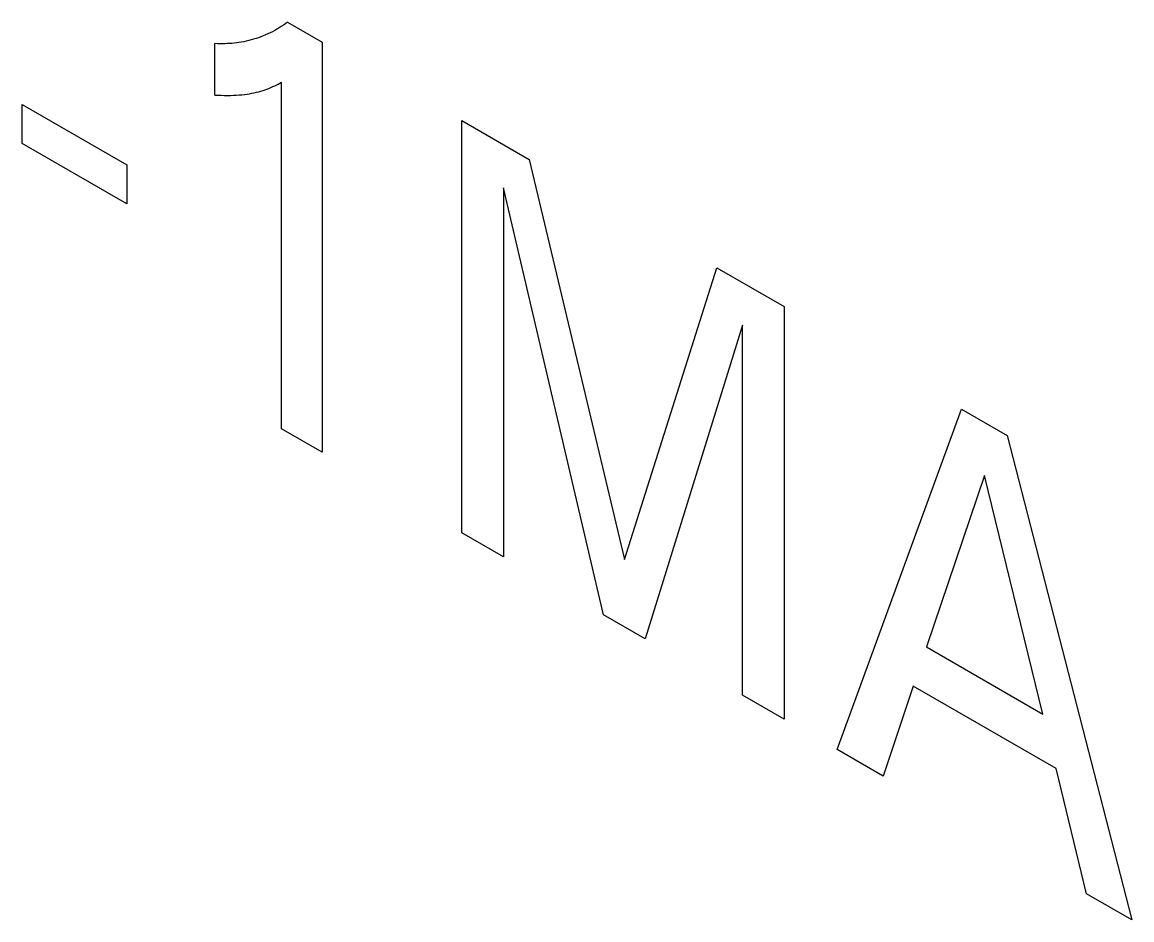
# Model space of a CAD drawing. Extents: x 0 to 420, y 0 to 297.
# Drawn here: x 175.989 to 179.724, y 121.181 to 124.202 of the extents above; entities that cross this region are included whole.
import ezdxf

# ---------------------------------------------------------------- set-up
doc = ezdxf.new("R2010")
doc.units = 0
doc.header["$LTSCALE"] = 23.1
doc.layers.add('40000_ISO', color=7, linetype='CONTINUOUS')

msp = doc.modelspace()

# ---------------------------------------------------------------- linework, layer by layer
at = {"layer": '40000_ISO', "color": 7, "linetype": 'CONTINUOUS'}
for p, q in [((176.8759, 124.1966), (176.8688, 124.1916)), ((176.8829, 124.2016), (176.8759, 124.1966)), ((176.8829, 124.2016), (176.9988, 124.1347)), ((176.8081, 124.1586), (176.8003, 124.1554)), ((176.816, 124.1621), (176.8081, 124.1586)), ((176.8238, 124.1658), (176.816, 124.1621)), ((176.8316, 124.1697), (176.8238, 124.1658)), ((176.8392, 124.1737), (176.8316, 124.1697)), ((176.8468, 124.1779), (176.8392, 124.1737)), ((176.8542, 124.1823), (176.8468, 124.1779)), ((176.8615, 124.1869), (176.8542, 124.1823)), ((176.8688, 124.1916), (176.8615, 124.1869)), ((176.6381, 123.9563), (176.6381, 124.1295)), ((176.6465, 124.1291), (176.6381, 124.1295)), ((176.6547, 124.1289), (176.6465, 124.1291)), ((176.6629, 124.1289), (176.6547, 124.1289)), ((176.6711, 124.1291), (176.6629, 124.1289)), ((176.6792, 124.1294), (176.6711, 124.1291)), ((176.6872, 124.1298), (176.6792, 124.1294)), ((176.6952, 124.1305), (176.6872, 124.1298)), ((176.7031, 124.1313), (176.6952, 124.1305)), ((176.711, 124.1322), (176.7031, 124.1313)), ((176.7188, 124.1333), (176.711, 124.1322)), ((176.7265, 124.1345), (176.7188, 124.1333)), ((176.735, 124.1361), (176.7265, 124.1345)), ((176.7435, 124.1379), (176.735, 124.1361)), ((176.7518, 124.1398), (176.7435, 124.1379)), ((176.7601, 124.142), (176.7518, 124.1398)), ((176.7683, 124.1443), (176.7601, 124.142)), ((176.7765, 124.1468), (176.7683, 124.1443)), ((176.7845, 124.1495), (176.7765, 124.1468)), ((176.7924, 124.1523), (176.7845, 124.1495)), ((176.8003, 124.1554), (176.7924, 124.1523)), ((176.9988, 124.1347), (176.9988, 122.7546)), ((176.793, 123.9696), (176.8003, 123.9719)), ((176.8003, 123.9719), (176.8068, 123.974)), ((176.8068, 123.974), (176.8131, 123.9764)), ((176.8131, 123.9764), (176.8194, 123.9788)), ((176.8194, 123.9788), (176.8263, 123.9817)), ((176.8263, 123.9817), (176.8332, 123.9847)), ((176.8332, 123.9847), (176.8399, 123.9879)), ((176.8399, 123.9879), (176.851, 123.9935)), ((176.851, 123.9935), (176.8619, 123.9993)), ((176.8619, 122.8336), (176.8619, 123.9993)), ((176.6381, 123.9563), (176.6487, 123.9559)), ((176.6487, 123.9559), (176.6592, 123.9556)), ((176.6592, 123.9556), (176.6697, 123.9555)), ((176.6697, 123.9555), (176.6802, 123.9554)), ((176.6802, 123.9554), (176.6906, 123.9555)), ((176.6906, 123.9555), (176.7009, 123.9558)), ((176.7009, 123.9558), (176.7101, 123.9563)), ((176.7101, 123.9563), (176.7192, 123.9569)), ((176.7192, 123.9569), (176.7282, 123.9576)), ((176.7282, 123.9576), (176.7372, 123.9586)), ((176.7372, 123.9586), (176.7461, 123.9597)), ((176.7461, 123.9597), (176.755, 123.961)), ((176.755, 123.961), (176.7627, 123.9624)), ((176.7627, 123.9624), (176.7704, 123.9639)), ((176.7704, 123.9639), (176.778, 123.9657)), ((176.778, 123.9657), (176.7855, 123.9675)), ((176.7855, 123.9675), (176.793, 123.9696)), ((175.9893, 123.7938), (175.9893, 123.9247)), ((175.9893, 123.9247), (176.3412, 123.7215)), ((177.4695, 122.4828), (177.4695, 123.8709)), ((177.4695, 123.8709), (177.6961, 123.74)), ((176.3412, 123.5906), (175.9893, 123.7938)), ((176.3412, 123.7215), (176.3412, 123.5906)), ((177.6961, 123.74), (178.0169, 122.393)), ((177.6092, 123.6446), (177.6092, 122.4021)), ((177.9459, 122.2077), (177.6092, 123.6446)), ((178.0169, 122.393), (178.3276, 123.3754)), ((178.3276, 123.3754), (178.5542, 123.2446)), ((178.5542, 123.2446), (178.5542, 121.8565)), ((178.4145, 123.1816), (178.0864, 122.1266)), ((178.4145, 121.9372), (178.4145, 123.1816)), ((178.7324, 121.7537), (179.1517, 122.8997)), ((179.1517, 122.8997), (179.3052, 122.811)), ((176.9988, 122.7546), (176.8619, 122.8336)), ((179.3052, 122.811), (179.7245, 121.1809)), ((179.2291, 122.6759), (179.0336, 122.0992)), ((179.4254, 121.873), (179.2291, 122.6759)), ((177.6092, 122.4021), (177.4695, 122.4828)), ((178.0864, 122.1266), (177.9459, 122.2077)), ((179.0336, 122.0992), (179.4254, 121.873)), ((178.9887, 121.9677), (178.8873, 121.6642)), ((179.4696, 121.6901), (178.9887, 121.9677)), ((178.5542, 121.8565), (178.4145, 121.9372)), ((178.8873, 121.6642), (178.7324, 121.7537)), ((179.5724, 121.2687), (179.4696, 121.6901)), ((179.7245, 121.1809), (179.5724, 121.2687))]:
    msp.add_line(p, q, dxfattribs=at)

doc.saveas('drawing.dxf')
